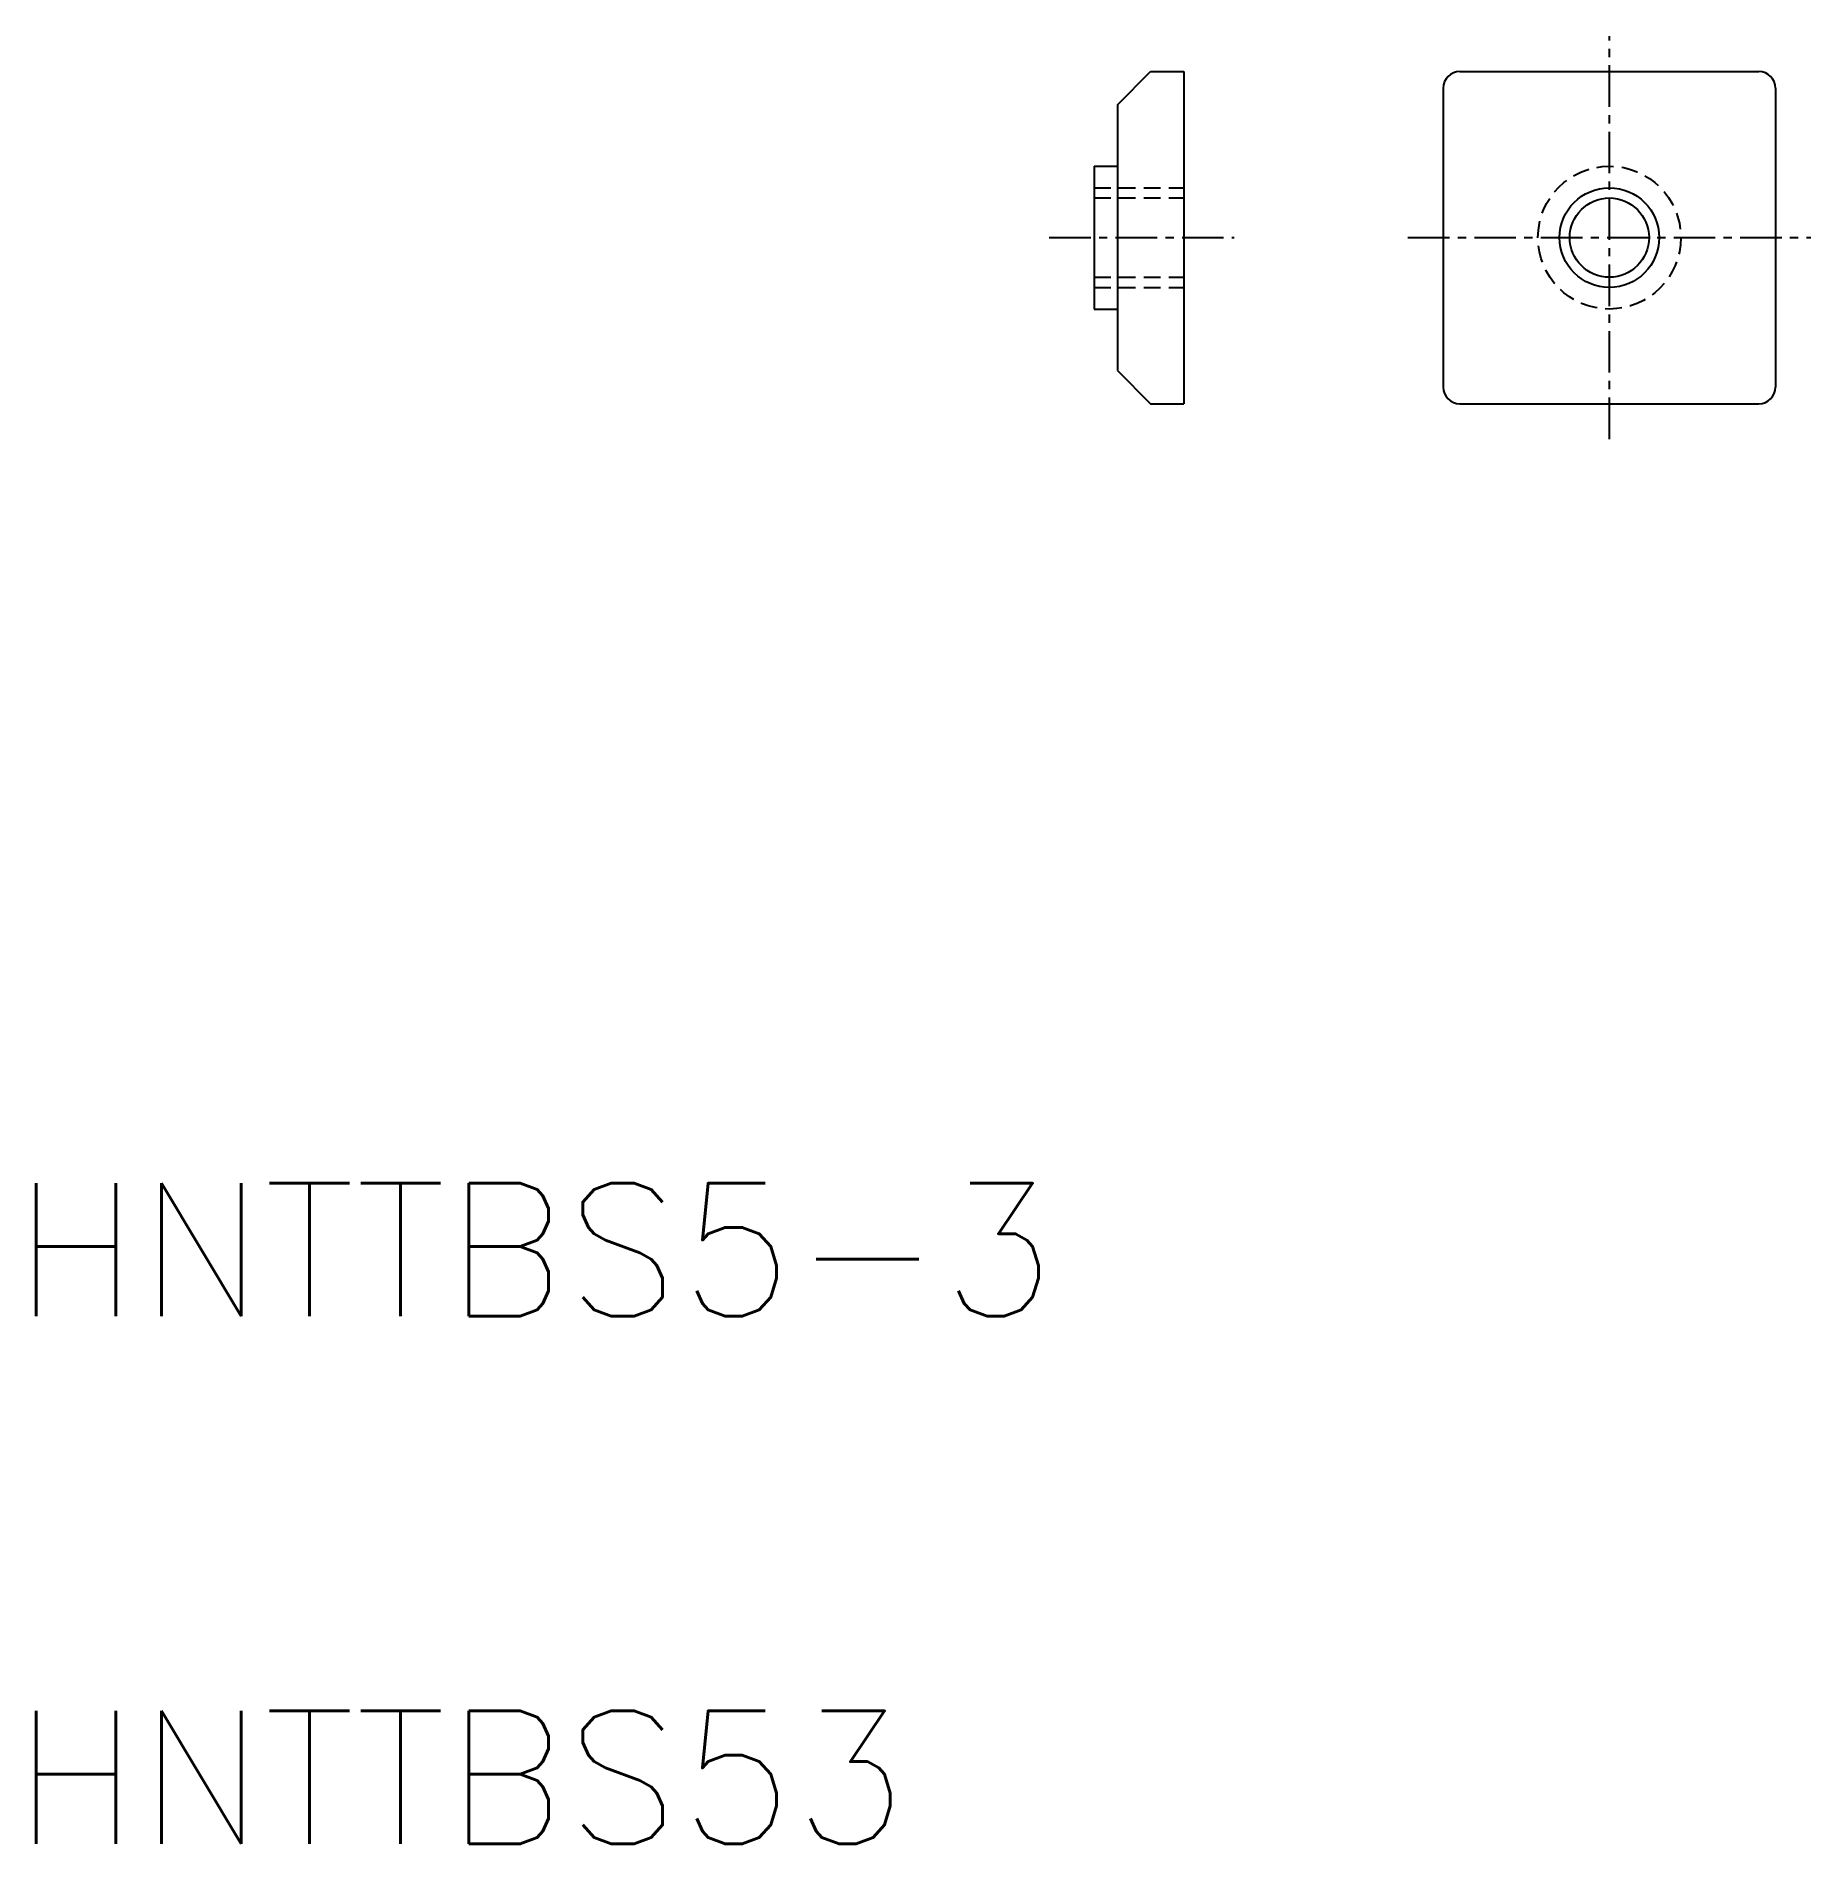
# Model space of a CAD drawing. Extents: x -47.4 to 6.1, y -48.4 to 6.1.
import ezdxf

# ---------------------------------------------------------------- set-up
doc = ezdxf.new("R2010")
doc.units = 0
doc.linetypes.add('CENTER', pattern=[2, 1.25, -0.25, 0.25, -0.25])
doc.linetypes.add('DASHED', pattern=[0.75, 0.5, -0.25])
doc.layers.get('0').update_dxf_attribs({"linetype": 'CONTINUOUS'})
doc.layers.add('CENTER', color=1, linetype='CENTER')
doc.styles.get("Standard").update_dxf_attribs({"font": 'txt.shx', "bigfont": 'bigfont.shx'})

msp = doc.modelspace()

# ---------------------------------------------------------------- linework, layer by layer
at = {"color": 7, "linetype": 'CONTINUOUS'}
for p, q in [((-14.814, 4), (-13.814, 5)), ((-13.814, 5), (-12.814, 5)), ((-12.814, 5), (-12.814, -5)), ((-4.5, 5), (4.5, 5)), ((-5, 4.5), (-5, -4.5)), ((5, 4.5), (5, -4.5)), ((-14.814, 4), (-14.814, -4)), ((-15.514, 2.15), (-15.514, -2.15)), ((-15.514, 2.15), (-14.814, 2.15)), ((-15.514, -2.15), (-14.814, -2.15)), ((-14.814, -4), (-13.814, -5)), ((-13.814, -5), (-12.814, -5)), ((-4.5, -5), (4.5, -5))]:
    msp.add_line(p, q, dxfattribs=at)
at = {"color": 3, "linetype": 'DASHED'}
for p, q in [((-15.514, 1.5), (-12.814, 1.5)), ((-15.514, 1.193), (-12.814, 1.193)), ((-15.514, -1.194), (-12.814, -1.194)), ((-15.514, -1.5), (-12.814, -1.5))]:
    msp.add_line(p, q, dxfattribs=at)
msp.add_circle((0, 0), 2.15, dxfattribs=at)
at = {"color": 3, "linetype": 'CONTINUOUS'}
msp.add_circle((0, 0), 1.5, dxfattribs=at)
at = {"color": 7, "linetype": 'CONTINUOUS'}
msp.add_circle((0, 0), 1.193, dxfattribs=at)
for centre, start, end in [((-4.5, 4.5), 90, 180), ((4.5, 4.5), 0, 90), ((-4.5, -4.5), 180, 270), ((4.5, -4.5), 270, 0)]:
    msp.add_arc(centre, 0.5, start, end, dxfattribs=at)
at = {"layer": 'CENTER', "color": 1, "linetype": 'CENTER'}
for p, q in [((0, -6.064), (0, 6.064)), ((-16.866, 0), (-11.295, 0)), ((-6.064, 0), (6.064, 0))]:
    msp.add_line(p, q, dxfattribs=at)

# ---------------------------------------------------------------- texts
at = {"color": 7, "linetype": 'CONTINUOUS'}
for s, p in [('HNTTBS5-3', (-48.049, -32.467)), ('HNTTBS53', (-48.049, -48.356))]:
    msp.add_text(s, height=4, dxfattribs=at).set_placement(p)

doc.saveas('drawing.dxf')
